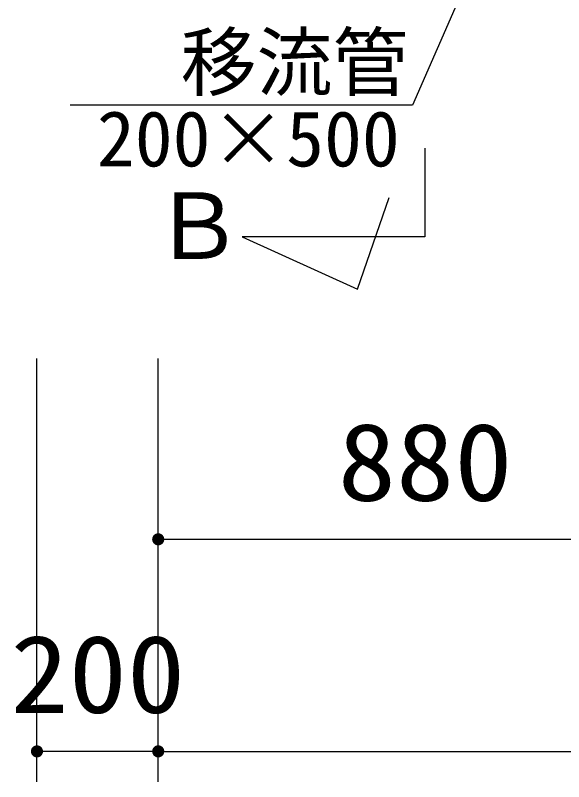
# Model space of a CAD drawing. Units: millimetres, scale not verified. Extents: x -14850 to 14850, y -10500 to 10500.
# Drawn here: x -10246 to -9341, y -1393 to -128 of the extents above; entities that cross this region are included whole.
import ezdxf
from ezdxf.enums import TextEntityAlignment as Align

# ---------------------------------------------------------------- set-up
doc = ezdxf.new("R2010")
doc.units = ezdxf.units.MM
doc.header["$LTSCALE"] = 50
for name, color, linetype, lineweight in [('0-0_機器', 2, 'Continuous', 25), ('0-1_空気管', 3, 'Continuous', 25), ('0-4_製作', 5, 'Continuous', 25)]:
    doc.layers.add(name, color=color, linetype=linetype, lineweight=lineweight)
doc.styles.add('ＭＳ ゴシック', font='')
doc.styles.get('ＭＳ ゴシック').set_extended_font_data('MS Gothic')

msp = doc.modelspace()

# ---------------------------------------------------------------- linework, layer by layer
at = {"layer": '0-0_機器', "color": 3}
for p, q in [((-9569.97, -346.96), (-9569.97, -493.33)), ((-9569.97, -493.33), (-9871.47, -493.33))]:
    msp.add_line(p, q, dxfattribs=at)
msp.add_lwpolyline([(-9871.47, -493.33), (-9681.14, -579.84), (-9629.23, -428.44)], dxfattribs=at)
at = {"layer": '0-1_空気管'}
msp.add_lwpolyline([(-9209.14, 596.11), (-9590.65, -276.52), (-10155.03, -276.52)], dxfattribs=at)
at = {"layer": '0-4_製作', "color": 2}
for p, q in [((-10209.97, -1392.79), (-10209.97, -694.36)), ((-10009.97, -1392.79), (-10009.97, -694.36)), ((-10009.97, -992.79), (-9129.97, -992.79)), ((-10009.97, -1342.79), (-10209.97, -1342.79)), ((-10009.97, -1342.79), (-7409.97, -1342.79))]:
    msp.add_line(p, q, dxfattribs=at)
at = {"layer": '0-4_製作'}
for points in [[(-10017.68, -986.42), (-10009.97, -992.79), (-10018.41, -987.44)], [(-10016.82, -985.5), (-10009.97, -992.79), (-10017.68, -986.42)], [(-10015.85, -984.7), (-10009.97, -992.79), (-10016.82, -985.5)], [(-10014.79, -984.03), (-10009.97, -992.79), (-10015.85, -984.7)], [(-10013.65, -983.5), (-10009.97, -992.79), (-10014.79, -984.03)], [(-10012.46, -983.11), (-10009.97, -992.79), (-10013.65, -983.5)], [(-10011.22, -982.87), (-10009.97, -992.79), (-10012.46, -983.11)], [(-10009.97, -982.79), (-10009.97, -992.79), (-10011.22, -982.87)], [(-10009.97, -982.79), (-9999.97, -992.79), (-10009.97, -992.79)], [(-10009.34, -982.81), (-9999.97, -992.79), (-10009.97, -982.79)], [(-10008.1, -982.97), (-9999.97, -992.79), (-10009.34, -982.81)], [(-10006.88, -983.28), (-9999.97, -992.79), (-10008.1, -982.97)], [(-10005.71, -983.75), (-9999.97, -992.79), (-10006.88, -983.28)], [(-10004.61, -984.35), (-9999.97, -992.79), (-10005.71, -983.75)], [(-10003.6, -985.09), (-9999.97, -992.79), (-10004.61, -984.35)], [(-10002.68, -985.95), (-9999.97, -992.79), (-10003.6, -985.09)], [(-10001.88, -986.92), (-9999.97, -992.79), (-10002.68, -985.95)], [(-10019.95, -992.17), (-10009.97, -992.79), (-10019.97, -992.79)], [(-10019.97, -992.79), (-10019.66, -995.28), (-10019.89, -994.05)], [(-10009.97, -992.79), (-10019.66, -995.28), (-10019.97, -992.79)], [(-10019.79, -990.92), (-10009.97, -992.79), (-10019.95, -992.17)], [(-10019.48, -989.7), (-10009.97, -992.79), (-10019.79, -990.92)], [(-10009.97, -992.79), (-10019.27, -996.47), (-10019.66, -995.28)], [(-10019.02, -988.54), (-10009.97, -992.79), (-10019.48, -989.7)], [(-10009.97, -992.79), (-10018.73, -997.61), (-10019.27, -996.47)], [(-10018.41, -987.44), (-10009.97, -992.79), (-10019.02, -988.54)], [(-10009.97, -992.79), (-10018.06, -998.67), (-10018.73, -997.61)], [(-10009.97, -992.79), (-10017.26, -999.64), (-10018.06, -998.67)], [(-10009.97, -992.79), (-10016.35, -1000.5), (-10017.26, -999.64)], [(-10009.97, -992.79), (-10015.33, -1001.24), (-10016.35, -1000.5)], [(-10009.97, -992.79), (-10014.23, -1001.84), (-10015.33, -1001.24)], [(-10009.97, -992.79), (-10013.06, -1002.3), (-10014.23, -1001.84)], [(-10009.97, -992.79), (-10011.84, -1002.62), (-10013.06, -1002.3)], [(-10009.97, -992.79), (-10010.6, -1002.77), (-10011.84, -1002.62)], [(-10009.97, -992.79), (-10009.97, -1002.79), (-10010.6, -1002.77)], [(-10009.97, -992.79), (-10008.72, -1002.71), (-10009.97, -1002.79)], [(-9999.97, -992.79), (-10008.72, -1002.71), (-10009.97, -992.79)], [(-9999.97, -992.79), (-10007.48, -1002.48), (-10008.72, -1002.71)], [(-9999.97, -992.79), (-10006.29, -1002.09), (-10007.48, -1002.48)], [(-9999.97, -992.79), (-10005.15, -1001.56), (-10006.29, -1002.09)], [(-9999.97, -992.79), (-10004.09, -1000.88), (-10005.15, -1001.56)], [(-9999.97, -992.79), (-10003.13, -1000.08), (-10004.09, -1000.88)], [(-9999.97, -992.79), (-10002.27, -999.17), (-10003.13, -1000.08)], [(-9999.97, -992.79), (-10001.53, -998.15), (-10002.27, -999.17)], [(-10001.21, -987.98), (-9999.97, -992.79), (-10001.88, -986.92)], [(-9999.97, -992.79), (-10000.92, -997.05), (-10001.53, -998.15)], [(-10000.67, -989.11), (-9999.97, -992.79), (-10001.21, -987.98)], [(-9999.97, -992.79), (-10000.46, -995.88), (-10000.92, -997.05)], [(-10000.29, -990.31), (-9999.97, -992.79), (-10000.67, -989.11)], [(-9999.97, -992.79), (-10000.15, -994.67), (-10000.46, -995.88)], [(-10000.05, -991.54), (-9999.97, -992.79), (-10000.29, -990.31)], [(-9999.97, -992.79), (-9999.99, -993.42), (-10000.15, -994.67)], [(-10219.48, -1339.7), (-10209.97, -1342.79), (-10219.79, -1340.92)], [(-10219.02, -1338.54), (-10209.97, -1342.79), (-10219.48, -1339.7)], [(-10218.41, -1337.44), (-10209.97, -1342.79), (-10219.02, -1338.54)], [(-10217.68, -1336.42), (-10209.97, -1342.79), (-10218.41, -1337.44)], [(-10216.82, -1335.5), (-10209.97, -1342.79), (-10217.68, -1336.42)], [(-10215.85, -1334.7), (-10209.97, -1342.79), (-10216.82, -1335.5)], [(-10214.79, -1334.03), (-10209.97, -1342.79), (-10215.85, -1334.7)], [(-10213.65, -1333.5), (-10209.97, -1342.79), (-10214.79, -1334.03)], [(-10212.46, -1333.11), (-10209.97, -1342.79), (-10213.65, -1333.5)], [(-10211.22, -1332.87), (-10209.97, -1342.79), (-10212.46, -1333.11)], [(-10211.22, -1332.87), (-10209.97, -1332.79), (-10209.97, -1342.79)], [(-10209.97, -1332.79), (-10199.97, -1342.79), (-10209.97, -1342.79)], [(-10209.34, -1332.81), (-10199.97, -1342.79), (-10209.97, -1332.79)], [(-10208.1, -1332.97), (-10199.97, -1342.79), (-10209.34, -1332.81)], [(-10206.88, -1333.28), (-10199.97, -1342.79), (-10208.1, -1332.97)], [(-10205.71, -1333.75), (-10199.97, -1342.79), (-10206.88, -1333.28)], [(-10204.61, -1334.35), (-10199.97, -1342.79), (-10205.71, -1333.75)], [(-10203.6, -1335.09), (-10199.97, -1342.79), (-10204.61, -1334.35)], [(-10202.68, -1335.95), (-10199.97, -1342.79), (-10203.6, -1335.09)], [(-10201.88, -1336.92), (-10199.97, -1342.79), (-10202.68, -1335.95)], [(-10201.21, -1337.98), (-10199.97, -1342.79), (-10201.88, -1336.92)], [(-10200.67, -1339.11), (-10199.97, -1342.79), (-10201.21, -1337.98)], [(-10200.29, -1340.31), (-10199.97, -1342.79), (-10200.67, -1339.11)], [(-10200.29, -1340.31), (-10200.05, -1341.54), (-10199.97, -1342.79)], [(-10019.48, -1339.7), (-10009.97, -1342.79), (-10019.79, -1340.92)], [(-10019.02, -1338.54), (-10009.97, -1342.79), (-10019.48, -1339.7)], [(-10018.41, -1337.44), (-10009.97, -1342.79), (-10019.02, -1338.54)], [(-10017.68, -1336.42), (-10009.97, -1342.79), (-10018.41, -1337.44)], [(-10016.82, -1335.5), (-10009.97, -1342.79), (-10017.68, -1336.42)], [(-10015.85, -1334.7), (-10009.97, -1342.79), (-10016.82, -1335.5)], [(-10014.79, -1334.03), (-10009.97, -1342.79), (-10015.85, -1334.7)], [(-10013.65, -1333.5), (-10009.97, -1342.79), (-10014.79, -1334.03)], [(-10012.46, -1333.11), (-10009.97, -1342.79), (-10013.65, -1333.5)], [(-10011.22, -1332.87), (-10009.97, -1342.79), (-10012.46, -1333.11)], [(-10011.22, -1332.87), (-10009.97, -1332.79), (-10009.97, -1342.79)], [(-10009.97, -1332.79), (-9999.97, -1342.79), (-10009.97, -1342.79)], [(-10009.34, -1332.81), (-9999.97, -1342.79), (-10009.97, -1332.79)], [(-10008.1, -1332.97), (-9999.97, -1342.79), (-10009.34, -1332.81)], [(-10006.88, -1333.28), (-9999.97, -1342.79), (-10008.1, -1332.97)], [(-10005.71, -1333.75), (-9999.97, -1342.79), (-10006.88, -1333.28)], [(-10004.61, -1334.35), (-9999.97, -1342.79), (-10005.71, -1333.75)], [(-10003.6, -1335.09), (-9999.97, -1342.79), (-10004.61, -1334.35)], [(-10002.68, -1335.95), (-9999.97, -1342.79), (-10003.6, -1335.09)], [(-10001.88, -1336.92), (-9999.97, -1342.79), (-10002.68, -1335.95)], [(-10001.21, -1337.98), (-9999.97, -1342.79), (-10001.88, -1336.92)], [(-10000.67, -1339.11), (-9999.97, -1342.79), (-10001.21, -1337.98)], [(-10000.29, -1340.31), (-9999.97, -1342.79), (-10000.67, -1339.11)], [(-10000.29, -1340.31), (-10000.05, -1341.54), (-9999.97, -1342.79)], [(-10219.95, -1342.17), (-10209.97, -1342.79), (-10219.97, -1342.79)], [(-10219.97, -1342.79), (-10219.66, -1345.28), (-10219.89, -1344.05)], [(-10219.97, -1342.79), (-10219.27, -1346.47), (-10219.66, -1345.28)], [(-10209.97, -1342.79), (-10219.27, -1346.47), (-10219.97, -1342.79)], [(-10219.79, -1340.92), (-10209.97, -1342.79), (-10219.95, -1342.17)], [(-10209.97, -1342.79), (-10218.73, -1347.61), (-10219.27, -1346.47)], [(-10209.97, -1342.79), (-10218.06, -1348.67), (-10218.73, -1347.61)], [(-10209.97, -1342.79), (-10217.26, -1349.64), (-10218.06, -1348.67)], [(-10209.97, -1342.79), (-10216.35, -1350.5), (-10217.26, -1349.64)], [(-10209.97, -1342.79), (-10215.33, -1351.24), (-10216.35, -1350.5)], [(-10209.97, -1342.79), (-10214.23, -1351.84), (-10215.33, -1351.24)], [(-10209.97, -1342.79), (-10213.06, -1352.3), (-10214.23, -1351.84)], [(-10209.97, -1342.79), (-10211.85, -1352.62), (-10213.06, -1352.3)], [(-10209.97, -1342.79), (-10210.6, -1352.77), (-10211.85, -1352.62)], [(-10209.97, -1342.79), (-10209.97, -1352.79), (-10210.6, -1352.77)], [(-10209.97, -1342.79), (-10208.72, -1352.71), (-10209.97, -1352.79)], [(-10209.97, -1342.79), (-10207.48, -1352.48), (-10208.72, -1352.71)], [(-10199.97, -1342.79), (-10207.48, -1352.48), (-10209.97, -1342.79)], [(-10199.97, -1342.79), (-10206.29, -1352.09), (-10207.48, -1352.48)], [(-10199.97, -1342.79), (-10205.15, -1351.56), (-10206.29, -1352.09)], [(-10199.97, -1342.79), (-10204.09, -1350.88), (-10205.15, -1351.56)], [(-10199.97, -1342.79), (-10203.13, -1350.08), (-10204.09, -1350.88)], [(-10199.97, -1342.79), (-10202.27, -1349.17), (-10203.13, -1350.08)], [(-10199.97, -1342.79), (-10201.53, -1348.15), (-10202.27, -1349.17)], [(-10199.97, -1342.79), (-10200.92, -1347.05), (-10201.53, -1348.15)], [(-10199.97, -1342.79), (-10200.46, -1345.88), (-10200.92, -1347.05)], [(-10199.97, -1342.79), (-10200.15, -1344.67), (-10200.46, -1345.88)], [(-10199.97, -1342.79), (-10199.99, -1343.42), (-10200.15, -1344.67)], [(-10019.95, -1342.17), (-10009.97, -1342.79), (-10019.97, -1342.79)], [(-10019.97, -1342.79), (-10019.66, -1345.28), (-10019.89, -1344.05)], [(-10019.97, -1342.79), (-10019.27, -1346.47), (-10019.66, -1345.28)], [(-10009.97, -1342.79), (-10019.27, -1346.47), (-10019.97, -1342.79)], [(-10019.79, -1340.92), (-10009.97, -1342.79), (-10019.95, -1342.17)], [(-10009.97, -1342.79), (-10018.73, -1347.61), (-10019.27, -1346.47)], [(-10009.97, -1342.79), (-10018.06, -1348.67), (-10018.73, -1347.61)], [(-10009.97, -1342.79), (-10017.26, -1349.64), (-10018.06, -1348.67)], [(-10009.97, -1342.79), (-10016.35, -1350.5), (-10017.26, -1349.64)], [(-10009.97, -1342.79), (-10015.33, -1351.24), (-10016.35, -1350.5)], [(-10009.97, -1342.79), (-10014.23, -1351.84), (-10015.33, -1351.24)], [(-10009.97, -1342.79), (-10013.06, -1352.3), (-10014.23, -1351.84)], [(-10009.97, -1342.79), (-10011.84, -1352.62), (-10013.06, -1352.3)], [(-10009.97, -1342.79), (-10010.6, -1352.77), (-10011.84, -1352.62)], [(-10009.97, -1342.79), (-10009.97, -1352.79), (-10010.6, -1352.77)], [(-10009.97, -1342.79), (-10008.72, -1352.71), (-10009.97, -1352.79)], [(-10009.97, -1342.79), (-10007.48, -1352.48), (-10008.72, -1352.71)], [(-9999.97, -1342.79), (-10007.48, -1352.48), (-10009.97, -1342.79)], [(-9999.97, -1342.79), (-10006.29, -1352.09), (-10007.48, -1352.48)], [(-9999.97, -1342.79), (-10005.15, -1351.56), (-10006.29, -1352.09)], [(-9999.97, -1342.79), (-10004.09, -1350.88), (-10005.15, -1351.56)], [(-9999.97, -1342.79), (-10003.13, -1350.08), (-10004.09, -1350.88)], [(-9999.97, -1342.79), (-10002.27, -1349.17), (-10003.13, -1350.08)], [(-9999.97, -1342.79), (-10001.53, -1348.15), (-10002.27, -1349.17)], [(-9999.97, -1342.79), (-10000.92, -1347.05), (-10001.53, -1348.15)], [(-9999.97, -1342.79), (-10000.46, -1345.88), (-10000.92, -1347.05)], [(-9999.97, -1342.79), (-10000.15, -1344.67), (-10000.46, -1345.88)], [(-9999.97, -1342.79), (-9999.99, -1343.42), (-10000.15, -1344.67)]]:
    msp.add_solid(points, dxfattribs=at)

# ---------------------------------------------------------------- texts
at = {"layer": '0-0_機器', "color": 4, "style": 'ＭＳ ゴシック'}
msp.add_text('Ｂ', height=110, dxfattribs=at).set_placement((-10019.16, -563.13), align=Align.BOTTOM_LEFT)
at = {"layer": '0-1_空気管', "color": 4, "style": 'ＭＳ ゴシック'}
for s, p in [('移流管', (-9972.86, -278.75)), ('200×500', (-10111.04, -404.91))]:
    msp.add_text(s, height=91.79, dxfattribs=at).set_placement(p, align=Align.BOTTOM_LEFT)
at = {"layer": '0-4_製作', "color": 4, "style": 'ＭＳ ゴシック', "width": 1.1}
for s, p in [('880', (-9713.72, -967.79)), ('200', (-10253.72, -1317.79))]:
    msp.add_text(s, height=128.4, dxfattribs=at).set_placement(p, align=Align.BOTTOM_LEFT)

doc.saveas('drawing.dxf')
